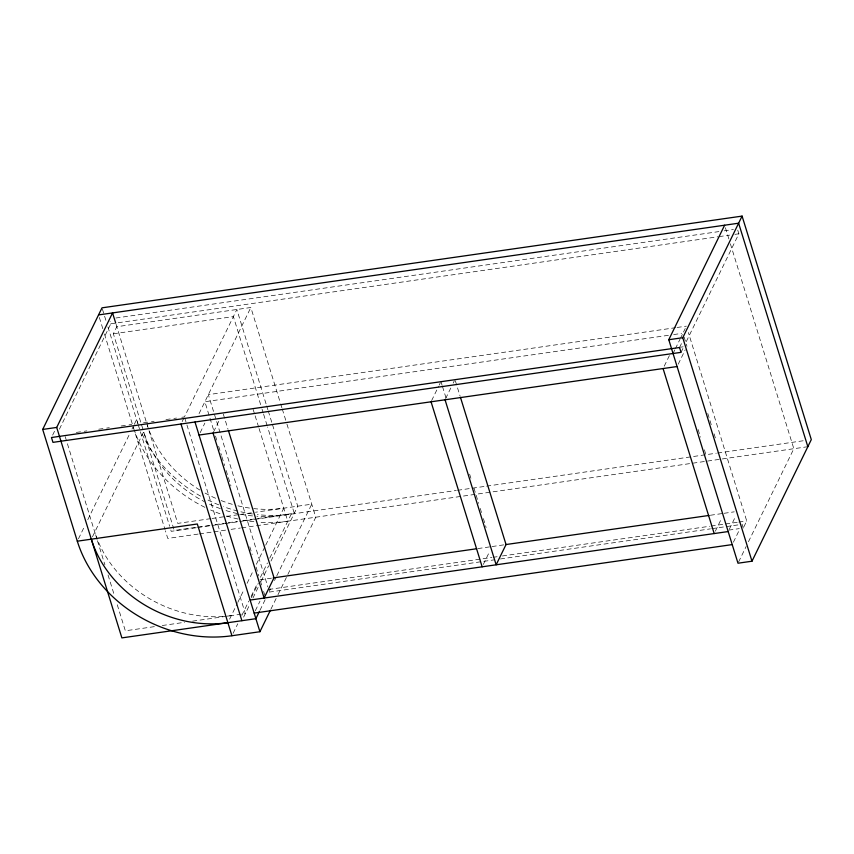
<?xml version="1.0" encoding="UTF-8"?>
<svg xmlns="http://www.w3.org/2000/svg" width="854" height="854" viewBox="0 0 854 854"><rect width="100%" height="100%" fill="white"/><g stroke="black" fill="none" stroke-linecap="round" stroke-linejoin="round"><path stroke-width="0.64" stroke-dasharray="4.27 3.2" d="M52.638 435.124L55.563 429.135M59.396 429.188L110.796 323.794L110.049 321.371M209.881 525.37L174.269 530.473L113.358 333.797L116.817 326.708L250.841 307.493L280.304 402.661M78.472 538.799L84.866 525.68M87.781 519.712L129.669 433.832M131.996 429.06L133.16 426.68A128.378 109.109 26 0 0 133.864 428.868M134.313 424.31L136.619 419.581A128.378 109.109 26 0 0 138.07 423.958M92.456 536.814L143.664 431.825A113.401 96.374 26 0 0 204.106 501.501M182.148 421.63L183.898 418.054M199.057 413.667L250.841 307.493M200.188 432.658L204.843 423.125M213.607 431.846L218.837 421.118M229.619 619.15L237.198 603.618M237.775 602.422L244.18 589.303M247.084 583.335L253.489 570.216M256.392 564.248L265.124 546.357M265.701 545.172L283.741 508.194A113.401 96.374 26 0 1 253.819 508.61M233.089 633.348L237.743 623.804M241.821 615.456L248.802 601.141M251.129 596.37L257.524 583.25M260.438 577.293L267.419 562.978M269.747 558.206L291.235 514.129A128.378 109.109 26 0 1 257.364 514.61M251.289 597.683L258.271 583.367M243.625 617.143L250.041 603.991M252.944 598.035L258.186 587.296M261.089 581.328L268.658 565.828M270.985 561.057L297.747 506.187L272.202 423.701M255.325 610.717L259.979 601.173M259.968 610.332L265.199 599.604M269.277 591.256L270.44 588.865M274.508 580.517L276.258 576.941M276.835 575.745L311.742 504.18L255.538 512.229M270.985 609.062L277.379 595.943M277.966 594.747L287.275 575.66M287.851 574.464L315.777 517.214L286.197 421.695M431.633 400.601L438.614 386.296M439.191 385.101L440.354 382.72M445.639 398.594L450.869 387.865M453.196 383.094L454.36 380.713M483.321 564.43L489.716 551.31M664.241 366.163L669.472 355.435M673.048 353.503L674.788 349.926M675.365 348.731L680.019 339.198M680.606 338.003L682.346 334.426M683.51 332.046L685.239 328.502M679.549 347.514L681.876 342.721M681.044 352.35L683.381 347.567M686.306 341.579L738.87 233.793L737.749 230.153M678.247 364.156L685.218 349.852M715.342 531.177L721.737 518.058M729.348 529.17L735.742 516.051M733.383 542.205L739.777 529.096M743.834 526.865L746.716 520.951L688.356 332.505M738.571 562.028L746.129 546.517M748.456 541.746L793.836 448.702L730.127 242.984M115.898 318.008L718.897 231.594M724.181 230.836L733.415 229.512M110.796 323.794L717.755 236.814M719.079 236.622L729.636 235.117M734.91 234.359L738.87 233.793M113.358 333.797L233.377 316.599L261.666 407.956M675.824 327.658L208.333 394.644L267.868 586.922M677.147 327.466L686.392 326.143M668.404 335.312L204.875 401.743L214.023 431.281M673.689 334.554L681.609 333.423M76.294 432.423L82.891 431.473M84.215 431.291L86.852 430.907M98.722 429.21L105.309 428.26M106.633 428.078L109.269 427.694M121.14 425.997L127.737 425.046M129.05 424.865L131.687 424.481M143.557 422.783L150.155 421.833M151.478 421.652L154.115 421.268M165.975 419.57L172.572 418.62M173.896 418.439L176.532 418.054M181.806 417.296L184.443 416.923L236.836 309.5L266.309 404.668M680.606 347.183L683.147 346.82M210.703 518.656L177.728 523.385L149.044 430.758M212.016 518.463L225.21 516.574M226.523 516.392L238.394 514.684M239.718 514.503L254.225 512.421M215.155 524.612L227.025 522.915M228.338 522.723L237.572 521.399M242.846 520.652L294.278 513.275L267.558 426.989M196.303 527.74L171.227 531.327L170.042 527.526M197.616 527.548L210.821 525.658M212.134 525.466L224.015 523.769M225.328 523.577L238.533 521.687M239.846 521.495L456.292 490.484M457.552 490.303L485.318 486.321M486.588 486.139L716.282 453.218M717.584 453.036L803.379 440.739M198.117 534.081L167.768 538.426L165.409 530.804M199.441 533.889L212.635 531.999M213.959 531.807L225.83 530.099M231.114 529.352L240.348 528.028M241.671 527.836L807.841 446.695M260.011 579.791L271.465 578.158M477.909 548.567L491.114 546.677M492.043 546.539L504.319 544.788M710.336 515.261L723.541 513.371M724.064 513.297L734.248 511.834M268.658 589.463L491.84 557.481M493.164 557.288L497.124 556.723M502.408 555.965L709.738 526.256M711.062 526.064L724.267 524.175M725.59 523.982L737.472 522.285M738.795 522.093L746.716 520.951M269.33 592.078L493.836 559.904M500.433 558.954L710.411 528.861M711.734 528.679L724.939 526.779M726.263 526.598L738.144 524.89M728.729 530.131L739.297 528.615M154.35 626.644L125.335 630.796L116.688 602.881M162.26 625.512L184.688 622.299M192.598 621.157L245.354 613.599L184.838 418.193M725.409 227.751L729.743 241.714M684.107 337.052L686.968 346.276M707.774 413.453L711.339 424.972M714.083 433.821L715.652 438.913M742.073 524.228L743.258 528.05M698.124 429.519L700.483 437.131M704.411 449.823L705.98 454.904M455.331 380.788L460.05 396.021M440.942 381.524L442.116 385.335M442.511 386.606L446.044 398.028M469.636 474.194L471.205 479.265M473.959 488.157L478.678 503.39M480.247 508.461L481.816 513.542M483.385 518.624L486.139 527.505M280.699 403.931L281.884 407.742M282.268 409.013L285.812 420.435M266.704 405.938L267.878 409.749M268.273 411.02L271.807 422.431M262.061 409.226L263.235 413.037M263.63 414.307L267.174 425.719M253.168 409.482L254.748 414.553M255.132 415.823L258.677 427.256M259.072 428.527L287.777 521.228A128.378 109.109 26 0 1 258.805 522.157M223.3 414.041L228.018 429.274M215.518 436.116L217.162 441.433M218.667 446.311L221.432 455.225M221.88 456.666L224.634 465.558M226.161 470.501L230.922 485.862M249.795 546.795L252.186 554.534M256.083 567.099L258.826 575.991M260.374 580.976L261.847 585.716M263.619 591.459L264.804 595.281M116.091 324.349L148.649 429.487M102.405 309.105L106.334 321.798M107.914 326.879L137.793 423.392M138.188 424.662L169.647 526.256M99.342 317.464L102.875 328.897M104.444 333.978L165.014 529.533M65.214 436.661L97.046 539.44M97.441 540.71L104.903 564.814M108.042 574.966L113.945 594M231.349 615.606A113.401 96.374 26 0 1 227.164 616.129M222.937 616.492A113.401 96.374 26 0 1 97.495 539.781M97.121 538.831A113.401 96.374 26 0 1 94.773 532.085M253.905 521.698A128.378 109.109 26 0 1 244.095 520.267M237.999 519.029A128.378 109.109 26 0 1 225.915 515.763M219.969 513.745A128.378 109.109 26 0 1 210.628 509.998M204.917 507.329A128.378 109.109 26 0 1 134.612 431.046M249.485 508.055A113.401 96.374 26 0 1 236.547 505.483M232.277 504.33A113.401 96.374 26 0 1 220.727 500.401M215.592 498.266A113.401 96.374 26 0 1 203.658 492.278M199.825 490.025A113.401 96.374 26 0 1 149.14 430.459M147.774 426.605A113.401 96.374 26 0 1 147.155 424.673M280.283 515.282A113.401 96.374 26 0 1 256.851 516.243M252.528 515.923A113.401 96.374 26 0 1 241.703 514.439M237.38 513.585A113.401 96.374 26 0 1 224.581 510.116M220.385 508.674A113.401 96.374 26 0 1 208.088 503.497M252.453 513.98A128.378 109.109 26 0 1 239.024 511.365M237.818 511.066A128.378 109.109 26 0 1 223.428 506.657M218.731 504.853A128.378 109.109 26 0 1 206.124 499.11M200.573 496.121A128.378 109.109 26 0 1 141.518 432.594"/><path stroke-width="1.28" d="M270.398 610.258L259.926 631.725L231.925 635.739A128.378 109.109 26 0 1 77.308 541.19L42.7 429.434L102.01 307.835L742.083 216.105L811.3 439.607L751.99 561.206L737.984 563.213L668.778 339.721L724.63 225.21M259.381 611.528L255.89 618.691L121.876 637.895L56.706 427.438L112.557 312.927L115.696 323.079M751.99 561.206L682.773 337.714L742.083 216.105M98.552 314.923L738.625 223.204L807.841 446.695M42.7 429.434L56.706 427.438M668.778 339.721L682.773 337.714M199.025 435.049L677.083 366.537M77.308 541.19L197.317 523.993L231.925 635.739M273.216 577.902L476.585 548.759M505.643 544.596L709.012 515.453M250.126 600.063L728.184 531.551M254.161 613.097L732.22 544.596M663.078 368.544L714.179 533.558M460.445 397.291L506.038 544.542L496.153 564.804L445.051 399.789M431.056 401.796L482.158 566.81M228.413 430.544L274.017 577.784L264.132 598.056L213.03 433.042M194.99 422.015L259.926 631.725M180.984 424.011L241.895 620.698M227.89 622.705A113.401 96.374 26 0 1 91.303 539.184M679.549 347.514L51.464 437.515L52.969 442.361L681.044 352.35L679.549 347.514"/></g></svg>
